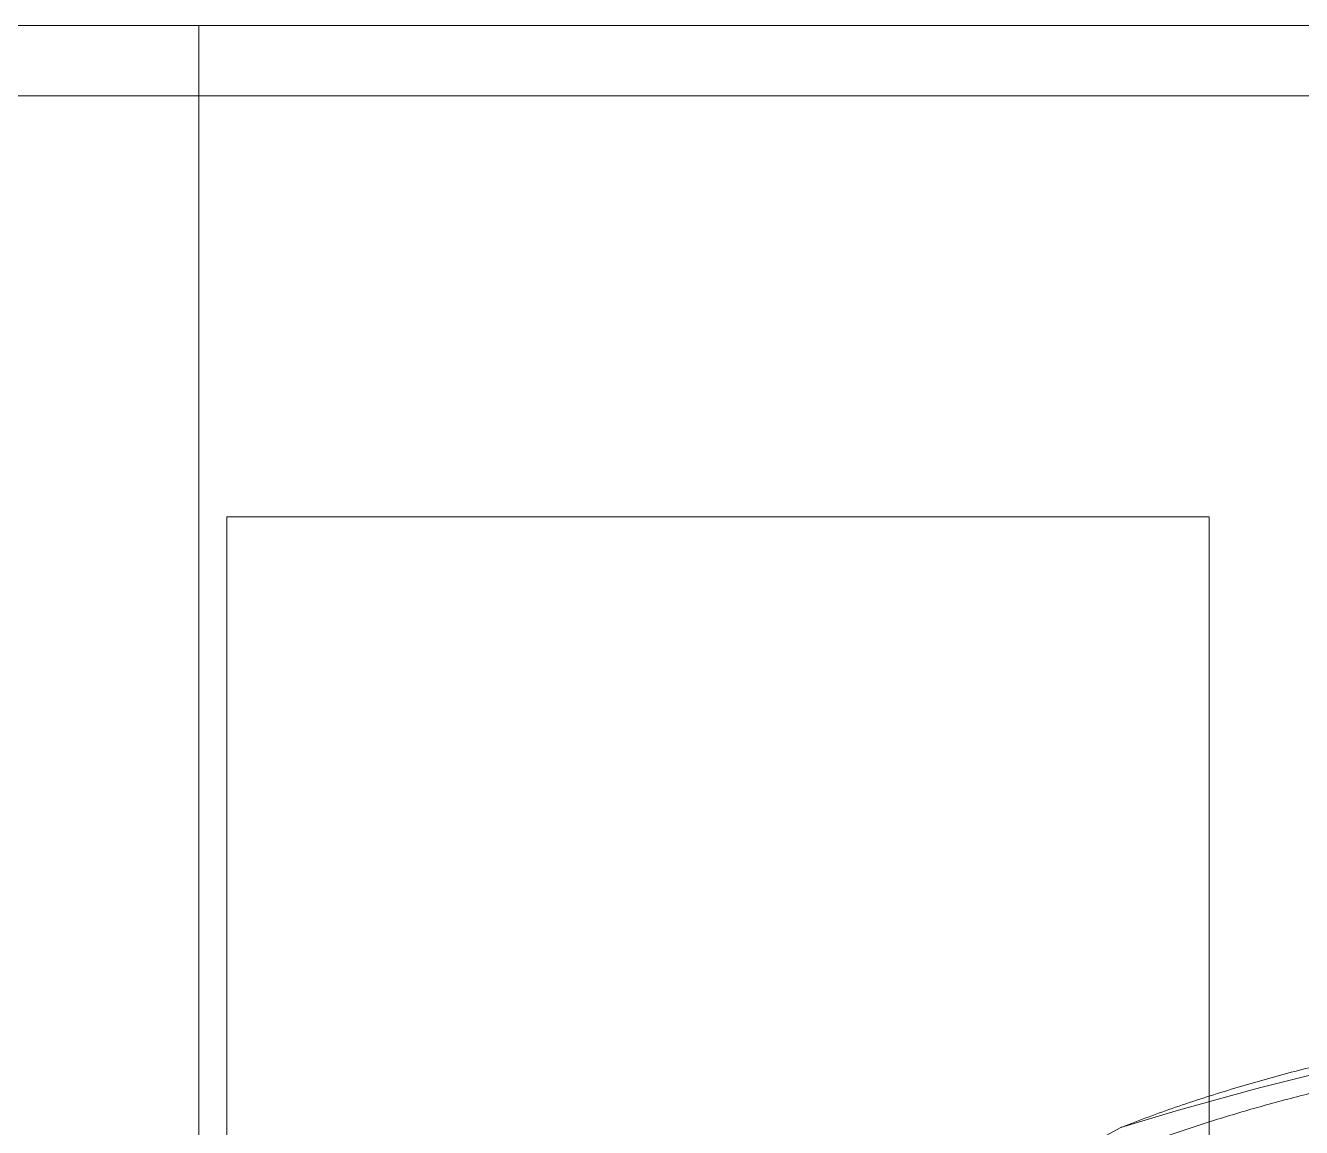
# Model space of a CAD drawing. Header units: metres. Extents: x -13933 to 152404, y -7861 to 21912.
# Drawn here: x 112316 to 112406.9, y 3149.7 to 3228.2 of the extents above; entities that cross this region are included whole.
import ezdxf
from ezdxf.xclip import XClip

# ---------------------------------------------------------------- set-up
doc = ezdxf.new("R2010")
doc.units = ezdxf.units.M
doc.header["$LTSCALE"] = 100
doc.header["$MEASUREMENT"] = 0
doc.header["$XCLIPFRAME"] = 0
doc.layers.get('0').update_dxf_attribs({"color": 9, "lineweight": 9})
for name, color, linetype, lineweight in [('04', 9, 'Continuous', 9), ('06B', 9, 'Continuous', 9), ('06D', 9, 'Continuous', 9), ('40M', 9, 'Continuous', 9)]:
    doc.layers.add(name, color=color, linetype=linetype, lineweight=lineweight)

# ---------------------------------------------------------------- blocks, each defined once
blk = doc.blocks.new('p-araba-polo')
for points, knots in [([(3.89681, 0), (3.89677, -0.01209), (3.89668, -0.03627), (3.89592, -0.07253), (3.89472, -0.10878), (3.893, -0.14501), (3.89078, -0.18122), (3.88803, -0.21739), (3.88473, -0.25351), (3.88084, -0.28957), (3.87635, -0.32556), (3.87122, -0.36147), (3.86539, -0.39727), (3.85883, -0.43294), (3.85148, -0.46846), (3.84326, -0.5038), (3.83413, -0.5389), (3.82397, -0.57372), (3.8128, -0.60824), (3.80432, -0.63088), (3.80008, -0.64221)], [0, 0, 0, 0, 0.055558, 0.111113, 0.166668, 0.222224, 0.277781, 0.333337, 0.388894, 0.44445, 0.500005, 0.55556, 0.611116, 0.666671, 0.722227, 0.777783, 0.833339, 0.888892, 0.944445, 1, 1, 1, 1]), ([(3.81742, -0.64441), (3.8199, -0.63799), (3.82486, -0.62513), (3.83179, -0.60561), (3.83837, -0.5859), (3.84459, -0.566), (3.85047, -0.54593), (3.85602, -0.52571), (3.86125, -0.50535), (3.86618, -0.48486), (3.87081, -0.46426), (3.87516, -0.44355), (3.87923, -0.42275), (3.88305, -0.40188), (3.88661, -0.38093), (3.88992, -0.35992), (3.893, -0.33887), (3.89585, -0.31777), (3.89848, -0.29664), (3.9009, -0.27548), (3.90311, -0.25429), (3.90512, -0.2331), (3.90693, -0.21189), (3.90856, -0.19068), (3.91, -0.16947), (3.91126, -0.14826), (3.91235, -0.12705), (3.91326, -0.10585), (3.914, -0.08466), (3.91457, -0.06348), (3.91498, -0.04231), (3.91523, -0.02115), (3.91526, -0.00705), (3.91528, 0)], [0, 0, 0, 0, 0.031503, 0.063111, 0.094824, 0.126637, 0.158547, 0.190546, 0.222628, 0.254786, 0.287011, 0.319297, 0.351636, 0.384021, 0.416445, 0.448899, 0.481372, 0.513858, 0.546357, 0.578861, 0.611362, 0.643854, 0.676332, 0.708795, 0.741239, 0.773662, 0.806063, 0.838441, 0.870794, 0.903125, 0.935433, 0.967723, 1, 1, 1, 1])]:
    blk.add_open_spline(points, degree=3, knots=knots)
for points in [[(3.81754, -0.64408), (3.81751, -0.64417), (3.81748, -0.64425), (3.81745, -0.64433), (3.81742, -0.64441)], [(3.81742, -0.64441), (3.81744, -0.64436), (3.81747, -0.6443), (3.81749, -0.64424), (3.81751, -0.64417)]]:
    blk.add_open_spline(points, degree=4)
at = {"layer": '40M'}
blk.add_lwpolyline([(2.34094, -0.8207), (2.66665, -0.81184), (2.85723, -0.80453), (2.90779, -0.7993), (2.9894, -0.81044), (3.11903, -0.81303), (3.30181, -0.81191), (3.45974, -0.8061), (3.56253, -0.7968), (3.63002, -0.78193), (3.68129, -0.75337), (3.70092, -0.75052), (3.74386, -0.73915), (3.77986, -0.71363), (3.81723, -0.64476, 0.152071), (3.81723, 0.64477, 0.097947)], format="xyb", dxfattribs=at)

msp = doc.modelspace()

# ---------------------------------------------------------------- linework, layer by layer
at = {"layer": '06B'}
for points in [[(113568.339, 3223.17), (111953.336, 3223.17), (111953.336, 3193.17), (112040.34, 3193.17), (112040.34, 2423.17), (111953.336, 2423.17), (111953.336, 2393.17), (113568.339, 2393.17), (113568.339, 2423.17), (113500.34, 2423.17), (113500.34, 3193.17), (113568.339, 3193.17)], [(112400.34, 2423.17), (112330.34, 2423.17), (112330.34, 3193.17), (112400.34, 3193.17)]]:
    msp.add_lwpolyline(points, close=True, dxfattribs=at)
at = {"layer": '06D'}
for points in [[(112328.336, 2728.17), (112078.336, 2728.17), (112078.336, 3228.17), (112328.336, 3228.17)], [(112328.336, 2728.17), (112578.336, 2728.17), (112578.336, 3228.17), (112328.336, 3228.17)]]:
    msp.add_lwpolyline(points, close=True, dxfattribs=at)

# ---------------------------------------------------------------- block references
at = {"layer": '04'}
ref = msp.add_blockref('p-araba-polo', (112458.522, 2767.928), dxfattribs=dict(at, xscale=-100, yscale=100, zscale=100, rotation=269.9999999998917))
XClip(ref).set_block_clipping_path([(-0.0924763951, -0.9835002962), (4.0650970395, 0.9845199444)])

doc.saveas('drawing.dxf')
